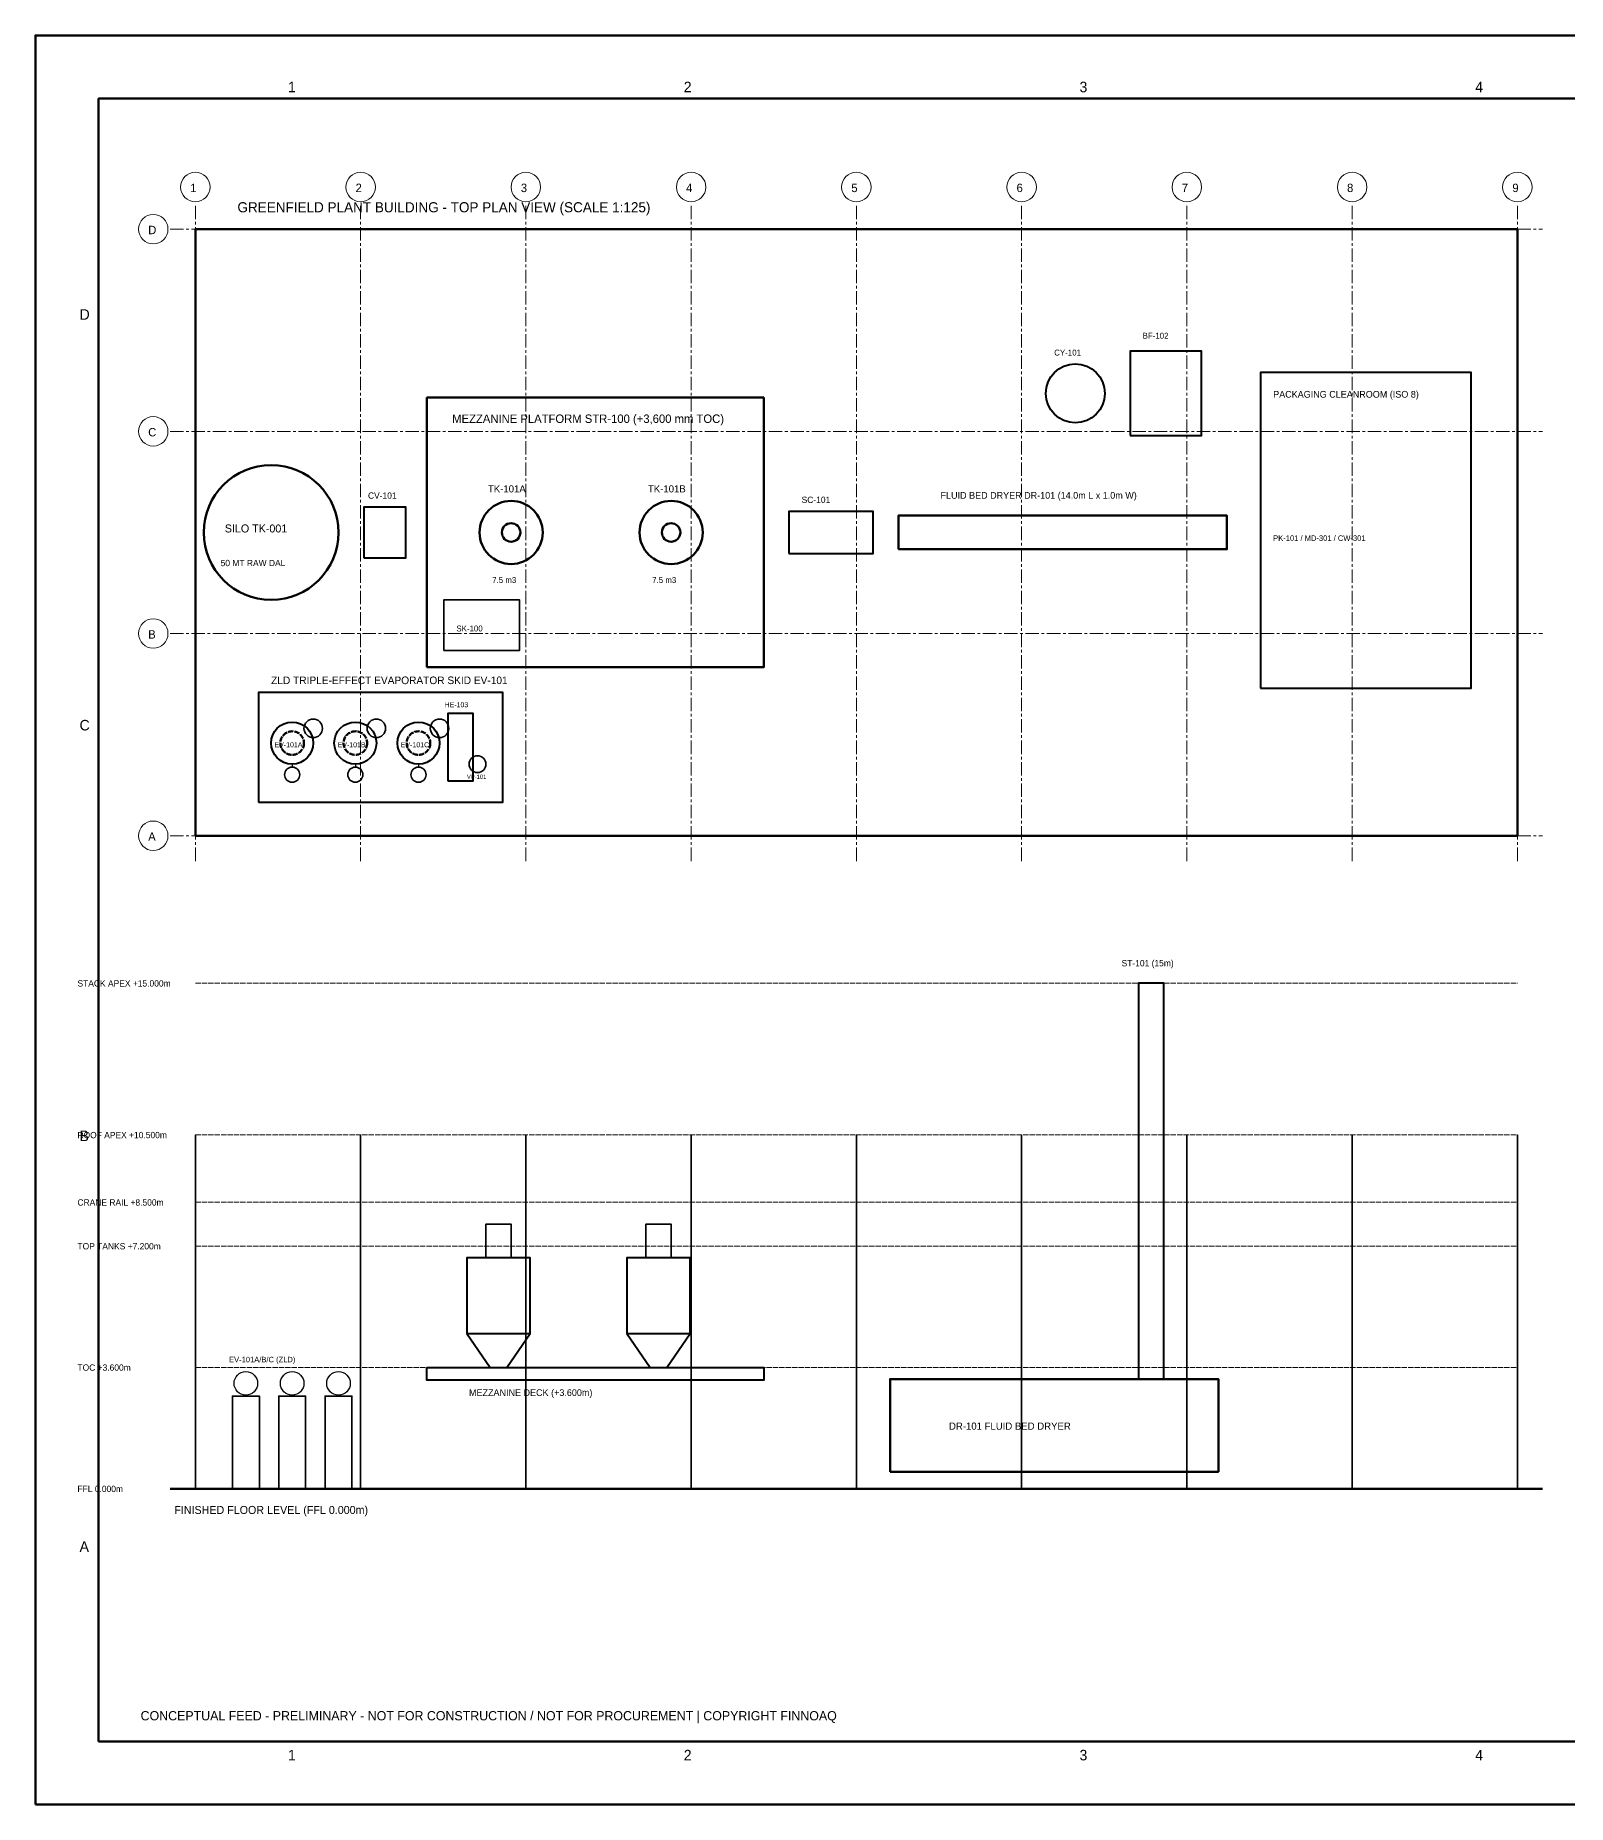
# Model space of a CAD drawing. Header units: millimetres. Extents: x 0 to 594, y 0 to 420.
# Drawn here: x 0 to 363.9, y 0 to 420 of the extents above; entities that cross this region are included whole.
import ezdxf

# ---------------------------------------------------------------- set-up
doc = ezdxf.new("R2010")
doc.units = ezdxf.units.MM
doc.linetypes.add('CENTER', pattern=[5.08, 3.175, -0.635, 0.635, -0.635])
doc.linetypes.add('DASHED', pattern=[1.524, 1.27, -0.254])
for name, color, linetype, lineweight in [('ANNOTATION', 7, 'Continuous', 35), ('BORDER_TITLE', 7, 'Continuous', 70), ('DIMENSIONS', 4, 'Continuous', 25), ('EQUIPMENT', 3, 'Continuous', 50), ('GRID', 8, 'Continuous', 18), ('PROCESS_PIPING', 5, 'Continuous', 50)]:
    doc.layers.add(name, color=color, linetype=linetype, lineweight=lineweight)

msp = doc.modelspace()

# ---------------------------------------------------------------- linework, layer by layer
at = {"layer": 'BORDER_TITLE', "lineweight": 50}
msp.add_line((32, 75), (358, 75), dxfattribs=at)
at = {"layer": 'BORDER_TITLE', "lineweight": 70}
msp.add_lwpolyline([(0, 0), (594, 0), (594, 420), (0, 420), (0, 0)], dxfattribs=at)
at = {"layer": 'BORDER_TITLE', "lineweight": 50}
for points in [[(15, 15), (579, 15), (579, 405), (15, 405), (15, 15)], [(38, 230), (352, 230), (352, 374), (38, 374), (38, 230)]]:
    msp.add_lwpolyline(points, dxfattribs=at)
at = {"layer": 'BORDER_TITLE', "lineweight": 40}
for points in [[(291, 265), (341, 265), (341, 340), (291, 340), (291, 265)], [(53, 238), (111, 238), (111, 264), (53, 264), (53, 238)]]:
    msp.add_lwpolyline(points, dxfattribs=at)
at = {"layer": 'EQUIPMENT', "lineweight": 35}
for p, q in [((38, 75), (38, 159)), ((77.25, 75), (77.25, 159)), ((116.5, 75), (116.5, 159)), ((155.75, 75), (155.75, 159)), ((195, 75), (195, 159)), ((234.25, 75), (234.25, 159)), ((273.5, 75), (273.5, 159)), ((312.75, 75), (312.75, 159)), ((352, 75), (352, 159))]:
    msp.add_line(p, q, dxfattribs=at)
at = {"layer": 'EQUIPMENT', "lineweight": 40}
for points in [[(260, 325), (277, 325), (277, 345), (260, 345), (260, 325)], [(78, 296), (88, 296), (88, 308), (78, 308), (78, 296)], [(179, 297), (199, 297), (199, 307), (179, 307), (179, 297)], [(98, 243), (104, 243), (104, 259), (98, 259), (98, 243)], [(262, 101), (268, 101), (268, 195), (262, 195), (262, 101)], [(102.5, 111.8), (117.5, 111.8), (117.5, 129.8), (102.5, 129.8), (102.5, 111.8)], [(140.5, 111.8), (155.5, 111.8), (155.5, 129.8), (140.5, 129.8), (140.5, 111.8)], [(102.5, 111.8), (108, 103.8), (112, 103.8), (117.5, 111.8)], [(140.5, 111.8), (146, 103.8), (150, 103.8), (155.5, 111.8)], [(93, 103.8), (173, 103.8), (173, 100.8), (93, 100.8), (93, 103.8)]]:
    msp.add_lwpolyline(points, dxfattribs=at)
at = {"layer": 'EQUIPMENT', "lineweight": 50}
for points in [[(93, 270), (173, 270), (173, 334), (93, 334), (93, 270)], [(205, 298), (283, 298), (283, 306), (205, 306), (205, 298)], [(203, 79), (281, 79), (281, 101), (203, 101), (203, 79)]]:
    msp.add_lwpolyline(points, dxfattribs=at)
at = {"layer": 'EQUIPMENT', "lineweight": 35}
for points in [[(97, 274), (115, 274), (115, 286), (97, 286), (97, 274)], [(107, 129.8), (113, 129.8), (113, 137.8), (107, 137.8), (107, 129.8)], [(145, 129.8), (151, 129.8), (151, 137.8), (145, 137.8), (145, 129.8)], [(46.8, 75), (53.2, 75), (53.2, 97), (46.8, 97), (46.8, 75)], [(57.8, 75), (64.2, 75), (64.2, 97), (57.8, 97), (57.8, 75)], [(68.8, 75), (75.2, 75), (75.2, 97), (68.8, 97), (68.8, 75)]]:
    msp.add_lwpolyline(points, dxfattribs=at)
at = {"layer": 'EQUIPMENT', "lineweight": 40}
for centre, radius in [((247, 335), 7), ((61, 252), 5), ((76, 252), 5), ((91, 252), 5)]:
    msp.add_circle(centre, radius, dxfattribs=at)
at = {"layer": 'EQUIPMENT', "lineweight": 50}
for centre, radius in [((56, 302), 16), ((113, 302), 7.5), ((151, 302), 7.5)]:
    msp.add_circle(centre, radius, dxfattribs=at)
at = {"layer": 'EQUIPMENT'}
for centre in [(113, 302), (151, 302)]:
    msp.add_circle(centre, 2.2, dxfattribs=at)
at = {"layer": 'EQUIPMENT', "lineweight": 35}
for centre, radius in [((66, 255.5), 2.2), ((81, 255.5), 2.2), ((96, 255.5), 2.2), ((105, 247), 2), ((61, 244.5), 1.8), ((76, 244.5), 1.8), ((91, 244.5), 1.8)]:
    msp.add_circle(centre, radius, dxfattribs=at)
at = {"layer": 'EQUIPMENT', "linetype": 'DASHED'}
for centre in [(61, 252), (76, 252), (91, 252)]:
    msp.add_circle(centre, 2.8, dxfattribs=at)
at = {"layer": 'EQUIPMENT', "lineweight": 30}
for centre in [(50, 100), (61, 100), (72, 100)]:
    msp.add_circle(centre, 2.8, dxfattribs=at)
at = {"layer": 'GRID', "linetype": 'CENTER', "lineweight": 18}
for p, q in [((38, 224), (38, 380)), ((77.25, 224), (77.25, 380)), ((116.5, 224), (116.5, 380)), ((155.75, 224), (155.75, 380)), ((195, 224), (195, 380)), ((234.25, 224), (234.25, 380)), ((273.5, 224), (273.5, 380)), ((312.75, 224), (312.75, 380)), ((352, 224), (352, 380)), ((32, 374), (358, 374)), ((32, 326), (358, 326)), ((32, 278), (358, 278)), ((32, 230), (358, 230))]:
    msp.add_line(p, q, dxfattribs=at)
at = {"layer": 'GRID', "linetype": 'DASHED', "lineweight": 15}
for p, q in [((38, 195), (352, 195)), ((38, 159), (352, 159)), ((38, 143), (352, 143)), ((38, 132.6), (352, 132.6)), ((38, 103.8), (352, 103.8)), ((38, 75), (352, 75))]:
    msp.add_line(p, q, dxfattribs=at)
at = {"layer": 'GRID'}
for centre in [(38, 384), (77.25, 384), (116.5, 384), (155.75, 384), (195, 384), (234.25, 384), (273.5, 384), (312.75, 384), (352, 384), (28, 374), (28, 326), (28, 278), (28, 230)]:
    msp.add_circle(centre, 3.5, dxfattribs=at)
at = {"layer": 'PROCESS_PIPING', "lineweight": 30}
for p, q in [((61, 247), (61, 246.3)), ((76, 247), (76, 246.3)), ((91, 247), (91, 246.3))]:
    msp.add_line(p, q, dxfattribs=at)

# ---------------------------------------------------------------- texts
at = {"layer": 'ANNOTATION'}
for s, height, p in [('1', 2, (36.8, 382.8)), ('2', 2, (76.05, 382.8)), ('3', 2, (115.3, 382.8)), ('4', 2, (154.55, 382.8)), ('5', 2, (193.8, 382.8)), ('6', 2, (233.05, 382.8)), ('7', 2, (272.3, 382.8)), ('8', 2, (311.55, 382.8)), ('9', 2, (350.8, 382.8)), ('GREENFIELD PLANT BUILDING - TOP PLAN VIEW (SCALE 1:125)', 2.4, (48, 378)), ('D', 2, (26.8, 372.8)), ('BF-102', 1.4, (263, 348)), ('CY-101', 1.4, (242, 344)), ('PACKAGING CLEANROOM (ISO 8)', 1.6, (294, 334)), ('MEZZANINE PLATFORM STR-100 (+3,600 mm TOC)', 2, (99, 328)), ('C', 2, (26.8, 324.8)), ('CV-101', 1.5, (79, 310)), ('TK-101A', 1.7, (107.5, 311.5)), ('TK-101B', 1.7, (145.5, 311.5)), ('FLUID BED DRYER DR-101 (14.0m L x 1.0m W)', 1.6, (215, 310)), ('SC-101', 1.5, (182, 309)), ('SILO TK-001', 1.9, (45, 302)), ('PK-101 / MD-301 / CW-301', 1.3, (294, 300)), ('50 MT RAW DAL', 1.5, (44, 294)), ('7.5 m3', 1.4, (108.5, 290)), ('7.5 m3', 1.4, (146.5, 290)), ('B', 2, (26.8, 276.8)), ('SK-100', 1.4, (100, 278.5)), ('ZLD TRIPLE-EFFECT EVAPORATOR SKID EV-101', 1.8, (56, 266)), ('HE-103', 1.2, (97.2, 260.5)), ('EV-101A', 1.2, (56.8, 251)), ('EV-101B', 1.2, (71.8, 251)), ('EV-101C', 1.2, (86.8, 251)), ('VP-101', 1, (102.5, 243.5)), ('A', 2, (26.8, 228.8)), ('ST-101 (15m)', 1.5, (258, 199)), ('EV-101A/B/C (ZLD)', 1.3, (46, 105)), ('MEZZANINE DECK (+3.600m)', 1.6, (103, 97)), ('DR-101 FLUID BED DRYER', 1.7, (217, 89)), ('FINISHED FLOOR LEVEL (FFL 0.000m)', 1.9, (33, 69)), ('CONCEPTUAL FEED - PRELIMINARY - NOT FOR CONSTRUCTION / NOT FOR PROCUREMENT | COPYRIGHT FINNOAQ', 2.2, (25, 20))]:
    msp.add_text(s, height=height, dxfattribs=at).set_placement(p)
at = {"layer": 'BORDER_TITLE'}
for s, p in [('1', (60, 406.5)), ('2', (154, 406.5)), ('3', (248, 406.5)), ('4', (342, 406.5)), ('D', (10.5, 352.5)), ('C', (10.5, 255)), ('B', (10.5, 157.5)), ('A', (10.5, 60)), ('1', (60, 10.5)), ('2', (154, 10.5)), ('3', (248, 10.5)), ('4', (342, 10.5))]:
    msp.add_text(s, height=2.5, dxfattribs=at).set_placement(p)
at = {"layer": 'DIMENSIONS'}
for s, p in [('STACK APEX +15.000m', (10, 194.2)), ('ROOF APEX +10.500m', (10, 158.2)), ('CRANE RAIL +8.500m', (10, 142.2)), ('TOP TANKS +7.200m', (10, 131.8)), ('TOC +3.600m', (10, 103)), ('FFL 0.000m', (10, 74.2))]:
    msp.add_text(s, height=1.5, dxfattribs=at).set_placement(p)

doc.saveas('drawing.dxf')
